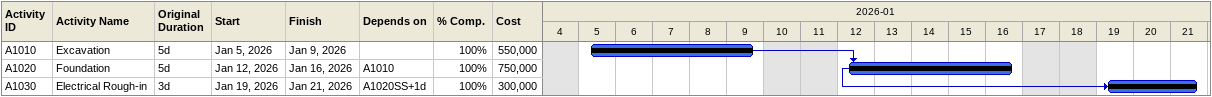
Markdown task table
| ID | Task | Original duration | Start | Finish | Predecessors | % complete | Cost |
|---|---|---|---|---|---|---|---|
| A1010 | Excavation | 5d | 2026-01-05 | 2026-01-09 |  | 100 | 550000 |
| A1020 | Foundation | 5d | 2026-01-12 | 2026-01-16 | A1010 | 100 | 750000 |
| A1030 | Electrical Rough-in | 3d | 2026-01-19 | 2026-01-21 | A1020SS+1d | 100 | 300000 |
